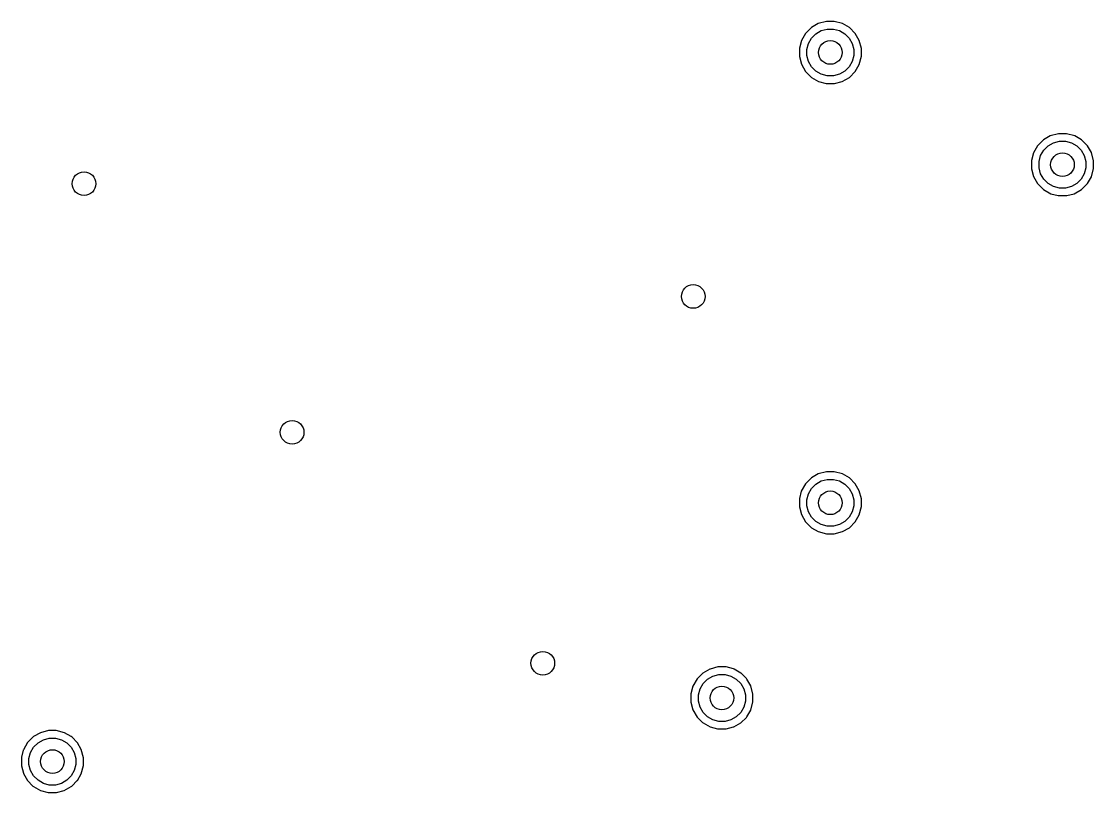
# Model space of a CAD drawing. Header units: inches. Extents: x 3.92 to 7.78, y -6.06 to -2.2.
# Drawn here: x 6.73 to 7.265, y -3.837 to -3.452 of the extents above; entities that cross this region are included whole.
import ezdxf

# ---------------------------------------------------------------- set-up
doc = ezdxf.new("R2010")
doc.units = ezdxf.units.IN
doc.header["$MEASUREMENT"] = 0
doc.layers.add('In2.Cu', color=33, linetype='CONTINUOUS', true_color=0xce7d2c)

msp = doc.modelspace()

# ---------------------------------------------------------------- linework, layer by layer
at = {"layer": 'In2.Cu', "linetype": 'CONTINUOUS'}
for p, q in [((7.12437, -3.45508), (7.12142, -3.45803)), ((7.12783, -3.45311), (7.12437, -3.45508)), ((7.13193, -3.45201), (7.12783, -3.45311)), ((7.12934, -3.45661), (7.13232, -3.45581)), ((7.13579, -3.45201), (7.13193, -3.45201)), ((7.13232, -3.45581), (7.1354, -3.45581)), ((7.1354, -3.45581), (7.13838, -3.45661)), ((7.13992, -3.45311), (7.13579, -3.45201)), ((7.14335, -3.45508), (7.13988, -3.45311)), ((7.13988, -3.45311), (7.13992, -3.45311)), ((7.1463, -3.45803), (7.14335, -3.45508)), ((7.12142, -3.45803), (7.11937, -3.46161)), ((7.12295, -3.463), (7.12449, -3.46033)), ((7.12449, -3.46033), (7.12667, -3.45815)), ((7.12667, -3.45815), (7.12934, -3.45661)), ((7.13838, -3.45661), (7.14105, -3.45815)), ((7.14105, -3.45815), (7.14323, -3.46033)), ((7.14323, -3.46033), (7.14477, -3.463)), ((7.14827, -3.4615), (7.1463, -3.45803)), ((7.11937, -3.46161), (7.11839, -3.46543)), ((7.11839, -3.46543), (7.11839, -3.46961)), ((7.12215, -3.46598), (7.12295, -3.463)), ((7.12215, -3.46906), (7.12215, -3.46598)), ((7.14477, -3.463), (7.14557, -3.46598)), ((7.14557, -3.46598), (7.14557, -3.46906)), ((7.14937, -3.46559), (7.14827, -3.4615)), ((7.14937, -3.46941), (7.14937, -3.46559)), ((7.11839, -3.46961), (7.11937, -3.47343)), ((7.12295, -3.47204), (7.12215, -3.46906)), ((7.14557, -3.46906), (7.14477, -3.47204)), ((7.14827, -3.47354), (7.14937, -3.46941)), ((7.11937, -3.47343), (7.12142, -3.47701)), ((7.12142, -3.47701), (7.12437, -3.47996)), ((7.12449, -3.47471), (7.12295, -3.47204)), ((7.12667, -3.47689), (7.12449, -3.47471)), ((7.12934, -3.47843), (7.12667, -3.47689)), ((7.14105, -3.47689), (7.13838, -3.47843)), ((7.14323, -3.47471), (7.14105, -3.47689)), ((7.14477, -3.47204), (7.14323, -3.47471)), ((7.14335, -3.47996), (7.1463, -3.47701)), ((7.1463, -3.47701), (7.14827, -3.47354)), ((7.12437, -3.47996), (7.12795, -3.48201)), ((7.12795, -3.48201), (7.13177, -3.48299)), ((7.13232, -3.47923), (7.12934, -3.47843)), ((7.1354, -3.47923), (7.13232, -3.47923)), ((7.13838, -3.47843), (7.1354, -3.47923)), ((7.13594, -3.48299), (7.13976, -3.48201)), ((7.13976, -3.48201), (7.14335, -3.47996)), ((7.13177, -3.48299), (7.13594, -3.48299)), ((7.24378, -3.50925), (7.24039, -3.51114)), ((7.24791, -3.50811), (7.24378, -3.50925)), ((7.25181, -3.50811), (7.24791, -3.50811)), ((7.25598, -3.50925), (7.25181, -3.50811)), ((7.25933, -3.51114), (7.25598, -3.50925)), ((7.23736, -3.51421), (7.23535, -3.51772)), ((7.23764, -3.51386), (7.23736, -3.51421)), ((7.24035, -3.51118), (7.23764, -3.51386)), ((7.24039, -3.51114), (7.24035, -3.51118)), ((7.24049, -3.51643), (7.24267, -3.51425)), ((7.24267, -3.51425), (7.24534, -3.51271)), ((7.24534, -3.51271), (7.24832, -3.51191)), ((7.24832, -3.51191), (7.2514, -3.51191)), ((7.2514, -3.51191), (7.25438, -3.51271)), ((7.25438, -3.51271), (7.25705, -3.51425)), ((7.25705, -3.51425), (7.25923, -3.51643)), ((7.25937, -3.51118), (7.25933, -3.51114)), ((7.26209, -3.51386), (7.25937, -3.51118)), ((7.26236, -3.51421), (7.26209, -3.51386)), ((7.26429, -3.5176), (7.26236, -3.51421)), ((7.23535, -3.51772), (7.23437, -3.52154)), ((7.23815, -3.52208), (7.23895, -3.5191)), ((7.23895, -3.5191), (7.24049, -3.51643)), ((7.25923, -3.51643), (7.26077, -3.5191)), ((7.26077, -3.5191), (7.26157, -3.52208)), ((7.26539, -3.52169), (7.26429, -3.5176)), ((7.23437, -3.52154), (7.23437, -3.52571)), ((7.23815, -3.52516), (7.23815, -3.52208)), ((7.23895, -3.52814), (7.23815, -3.52516)), ((7.26157, -3.52516), (7.26077, -3.52814)), ((7.26157, -3.52208), (7.26157, -3.52516)), ((7.26539, -3.52551), (7.26539, -3.52169)), ((7.23437, -3.52571), (7.23535, -3.52953)), ((7.23535, -3.52953), (7.23736, -3.53303)), ((7.24049, -3.53081), (7.23895, -3.52814)), ((7.24267, -3.53299), (7.24049, -3.53081)), ((7.25923, -3.53081), (7.25705, -3.53299)), ((7.26077, -3.52814), (7.25923, -3.53081)), ((7.26236, -3.53303), (7.26429, -3.52969)), ((7.26429, -3.52969), (7.26539, -3.52551)), ((7.23736, -3.53303), (7.23764, -3.53339)), ((7.23764, -3.53339), (7.24035, -3.53606)), ((7.24035, -3.53606), (7.24039, -3.5361)), ((7.24039, -3.5361), (7.24402, -3.53811)), ((7.24534, -3.53453), (7.24267, -3.53299)), ((7.24832, -3.53533), (7.24534, -3.53453)), ((7.2514, -3.53533), (7.24832, -3.53533)), ((7.25438, -3.53453), (7.2514, -3.53533)), ((7.25705, -3.53299), (7.25438, -3.53453)), ((7.25575, -3.53811), (7.25933, -3.5361)), ((7.25933, -3.5361), (7.25937, -3.53606)), ((7.25937, -3.53606), (7.26209, -3.53339)), ((7.26209, -3.53339), (7.26236, -3.53303)), ((7.24402, -3.53811), (7.24772, -3.53909)), ((7.24772, -3.53909), (7.25201, -3.53909)), ((7.25201, -3.53909), (7.25571, -3.53811)), ((7.25571, -3.53811), (7.25575, -3.53811)), ((7.12437, -3.6802), (7.12142, -3.68315)), ((7.12783, -3.67823), (7.12437, -3.6802)), ((7.13193, -3.67713), (7.12783, -3.67823)), ((7.13579, -3.67713), (7.13193, -3.67713)), ((7.13992, -3.67823), (7.13579, -3.67713)), ((7.14335, -3.6802), (7.13988, -3.67823)), ((7.13988, -3.67823), (7.13992, -3.67823)), ((7.1463, -3.68315), (7.14335, -3.6802)), ((7.12142, -3.68315), (7.11933, -3.68677)), ((7.12295, -3.68812), (7.12449, -3.68545)), ((7.12449, -3.68545), (7.12667, -3.68327)), ((7.12667, -3.68327), (7.12934, -3.68173)), ((7.12934, -3.68173), (7.13232, -3.68093)), ((7.13232, -3.68093), (7.1354, -3.68093)), ((7.1354, -3.68093), (7.13838, -3.68173)), ((7.13838, -3.68173), (7.14105, -3.68327)), ((7.14105, -3.68327), (7.14323, -3.68545)), ((7.14323, -3.68545), (7.14477, -3.68812)), ((7.14827, -3.68661), (7.1463, -3.68315)), ((7.11933, -3.68685), (7.11839, -3.69055)), ((7.11839, -3.69055), (7.11839, -3.69472)), ((7.11933, -3.68677), (7.11933, -3.68685)), ((7.12215, -3.6911), (7.12295, -3.68812)), ((7.12215, -3.69418), (7.12215, -3.6911)), ((7.14477, -3.68812), (7.14557, -3.6911)), ((7.14557, -3.6911), (7.14557, -3.69418)), ((7.14831, -3.68673), (7.14827, -3.68661)), ((7.14937, -3.69071), (7.14831, -3.68673)), ((7.14937, -3.69453), (7.14937, -3.69071)), ((7.11839, -3.69472), (7.11937, -3.69854)), ((7.12295, -3.69716), (7.12215, -3.69418)), ((7.14557, -3.69418), (7.14477, -3.69716)), ((7.14827, -3.69866), (7.14937, -3.69453)), ((7.11937, -3.69854), (7.12142, -3.70213)), ((7.12142, -3.70213), (7.12437, -3.70508)), ((7.12449, -3.69983), (7.12295, -3.69716)), ((7.12667, -3.70201), (7.12449, -3.69983)), ((7.12934, -3.70355), (7.12667, -3.70201)), ((7.14105, -3.70201), (7.13838, -3.70355)), ((7.14323, -3.69983), (7.14105, -3.70201)), ((7.14477, -3.69716), (7.14323, -3.69983)), ((7.14335, -3.70508), (7.1463, -3.70213)), ((7.1463, -3.70213), (7.14827, -3.69866)), ((7.12437, -3.70508), (7.1278, -3.70705)), ((7.1278, -3.70705), (7.13189, -3.70815)), ((7.13232, -3.70435), (7.12934, -3.70355)), ((7.1354, -3.70435), (7.13232, -3.70435)), ((7.13838, -3.70355), (7.1354, -3.70435)), ((7.13583, -3.70815), (7.13996, -3.70705)), ((7.13992, -3.70705), (7.14335, -3.70508)), ((7.13996, -3.70705), (7.13992, -3.70705)), ((7.13189, -3.70815), (7.13583, -3.70815)), ((7.07366, -3.77579), (7.0702, -3.77776)), ((7.07374, -3.77575), (7.07366, -3.77579)), ((7.07768, -3.77465), (7.07374, -3.77575)), ((7.08181, -3.77465), (7.07768, -3.77465)), ((7.08551, -3.77567), (7.08181, -3.77465)), ((7.08575, -3.77579), (7.08551, -3.77567)), ((7.08917, -3.77776), (7.08575, -3.77579)), ((7.06732, -3.78059), (7.06516, -3.78429)), ((7.07016, -3.7778), (7.06732, -3.78059)), ((7.0702, -3.77776), (7.07016, -3.7778)), ((7.0703, -3.783), (7.07248, -3.78082)), ((7.07248, -3.78082), (7.07515, -3.77928)), ((7.07515, -3.77928), (7.07813, -3.77848)), ((7.07813, -3.77848), (7.08121, -3.77848)), ((7.08121, -3.77848), (7.08419, -3.77928)), ((7.08419, -3.77928), (7.08686, -3.78082)), ((7.08686, -3.78082), (7.08904, -3.783)), ((7.08925, -3.77783), (7.08917, -3.77776)), ((7.09189, -3.78043), (7.08925, -3.77783)), ((7.09217, -3.78079), (7.09189, -3.78043)), ((7.09409, -3.78417), (7.09217, -3.78079)), ((7.06516, -3.78429), (7.06417, -3.78811)), ((7.06796, -3.78865), (7.06876, -3.78567)), ((7.06876, -3.78567), (7.0703, -3.783)), ((7.08904, -3.783), (7.09058, -3.78567)), ((7.09058, -3.78567), (7.09138, -3.78865)), ((7.0952, -3.78827), (7.09409, -3.78417)), ((7.06417, -3.78811), (7.06417, -3.79228)), ((7.06417, -3.79228), (7.06516, -3.7961)), ((7.06796, -3.79173), (7.06796, -3.78865)), ((7.06876, -3.79471), (7.06796, -3.79173)), ((7.09138, -3.79173), (7.09058, -3.79471)), ((7.09138, -3.78865), (7.09138, -3.79173)), ((7.09409, -3.79622), (7.0952, -3.79209)), ((7.0952, -3.79209), (7.0952, -3.78827)), ((7.06516, -3.7961), (7.06732, -3.7998)), ((7.0703, -3.79738), (7.06876, -3.79471)), ((7.07248, -3.79956), (7.0703, -3.79738)), ((7.08904, -3.79738), (7.08686, -3.79956)), ((7.09058, -3.79471), (7.08904, -3.79738)), ((7.09217, -3.79961), (7.09409, -3.79622)), ((7.06732, -3.7998), (7.07, -3.80248)), ((7.07, -3.80248), (7.07024, -3.80264)), ((7.07024, -3.80264), (7.07382, -3.80469)), ((7.07515, -3.8011), (7.07248, -3.79956)), ((7.07813, -3.8019), (7.07515, -3.8011)), ((7.08121, -3.8019), (7.07813, -3.8019)), ((7.08419, -3.8011), (7.08121, -3.8019)), ((7.08686, -3.79956), (7.08419, -3.8011)), ((7.08555, -3.80469), (7.08913, -3.80268)), ((7.08913, -3.80268), (7.08917, -3.80264)), ((7.08917, -3.80264), (7.09189, -3.79996)), ((7.09189, -3.79996), (7.09217, -3.79961)), ((6.73906, -3.80756), (6.73563, -3.80953)), ((6.74315, -3.80646), (6.73906, -3.80756)), ((6.74701, -3.80646), (6.74315, -3.80646)), ((6.75114, -3.80756), (6.74701, -3.80646)), ((6.75446, -3.80949), (6.7511, -3.80756)), ((6.7511, -3.80756), (6.75114, -3.80756)), ((7.07382, -3.80469), (7.07752, -3.80567)), ((7.07752, -3.80567), (7.08181, -3.80567)), ((7.08181, -3.80567), (7.08551, -3.80469)), ((7.08551, -3.80469), (7.08555, -3.80469)), ((6.7326, -3.81252), (6.73059, -3.8161)), ((6.73264, -3.81248), (6.7326, -3.81252)), ((6.73524, -3.8098), (6.73264, -3.81248)), ((6.73417, -3.81747), (6.73571, -3.8148)), ((6.73563, -3.80953), (6.73524, -3.8098)), ((6.73571, -3.8148), (6.73789, -3.81262)), ((6.73789, -3.81262), (6.74056, -3.81108)), ((6.74056, -3.81108), (6.74354, -3.81028)), ((6.74354, -3.81028), (6.74662, -3.81028)), ((6.74662, -3.81028), (6.7496, -3.81108)), ((6.7496, -3.81108), (6.75227, -3.81262)), ((6.75227, -3.81262), (6.75445, -3.8148)), ((6.75445, -3.8148), (6.75599, -3.81747)), ((6.75453, -3.80953), (6.75446, -3.80949)), ((6.75492, -3.8098), (6.75453, -3.80953)), ((6.75752, -3.81248), (6.75492, -3.8098)), ((6.7576, -3.81256), (6.75752, -3.81248)), ((6.75945, -3.81591), (6.7576, -3.81256)), ((6.73055, -3.81626), (6.72961, -3.81984)), ((6.72961, -3.81984), (6.72961, -3.82413)), ((6.73059, -3.8161), (6.73055, -3.81626)), ((6.73337, -3.82045), (6.73417, -3.81747)), ((6.75599, -3.81747), (6.75679, -3.82045)), ((6.76059, -3.82004), (6.75945, -3.81591)), ((6.76059, -3.82394), (6.76059, -3.82004)), ((6.72961, -3.82413), (6.73059, -3.82783)), ((6.73337, -3.82353), (6.73337, -3.82045)), ((6.73417, -3.82651), (6.73337, -3.82353)), ((6.75679, -3.82353), (6.75599, -3.82651)), ((6.75679, -3.82045), (6.75679, -3.82353)), ((6.75945, -3.82811), (6.76059, -3.82394)), ((6.73059, -3.82783), (6.73059, -3.82787)), ((6.73059, -3.82787), (6.7326, -3.83146)), ((6.73571, -3.82918), (6.73417, -3.82651)), ((6.73789, -3.83136), (6.73571, -3.82918)), ((6.75445, -3.82918), (6.75227, -3.83136)), ((6.75599, -3.82651), (6.75445, -3.82918)), ((6.7576, -3.83142), (6.75945, -3.82811)), ((6.7326, -3.83146), (6.73264, -3.8315)), ((6.73264, -3.8315), (6.73531, -3.83421)), ((6.73531, -3.83421), (6.73567, -3.83449)), ((6.73567, -3.83449), (6.73917, -3.8365)), ((6.74056, -3.8329), (6.73789, -3.83136)), ((6.74354, -3.8337), (6.74056, -3.8329)), ((6.74662, -3.8337), (6.74354, -3.8337)), ((6.7496, -3.8329), (6.74662, -3.8337)), ((6.75227, -3.83136), (6.7496, -3.8329)), ((6.75098, -3.8365), (6.75449, -3.83449)), ((6.75449, -3.83449), (6.75484, -3.83421)), ((6.75484, -3.83421), (6.75752, -3.8315)), ((6.75752, -3.8315), (6.7576, -3.83142)), ((6.73917, -3.8365), (6.74299, -3.83748)), ((6.74299, -3.83748), (6.74717, -3.83748)), ((6.74717, -3.83748), (6.75098, -3.8365))]:
    msp.add_line(p, q, dxfattribs=at)
at = {"layer": 'In2.Cu'}
for centre in [(7.13386, -3.46752), (7.13386, -3.46752), (7.24986, -3.52362), (7.24986, -3.52362), (6.76087, -3.53311), (6.76087, -3.53311), (7.06535, -3.58948), (7.06535, -3.58948), (6.86488, -3.65739), (6.86488, -3.65739), (7.13386, -3.69264), (7.13386, -3.69264), (6.99016, -3.77284), (6.99016, -3.77284), (7.07967, -3.79019), (7.07967, -3.79019), (6.74508, -3.82199), (6.74508, -3.82199)]:
    msp.add_circle(centre, 0.00591, dxfattribs=at)

doc.saveas('drawing.dxf')
